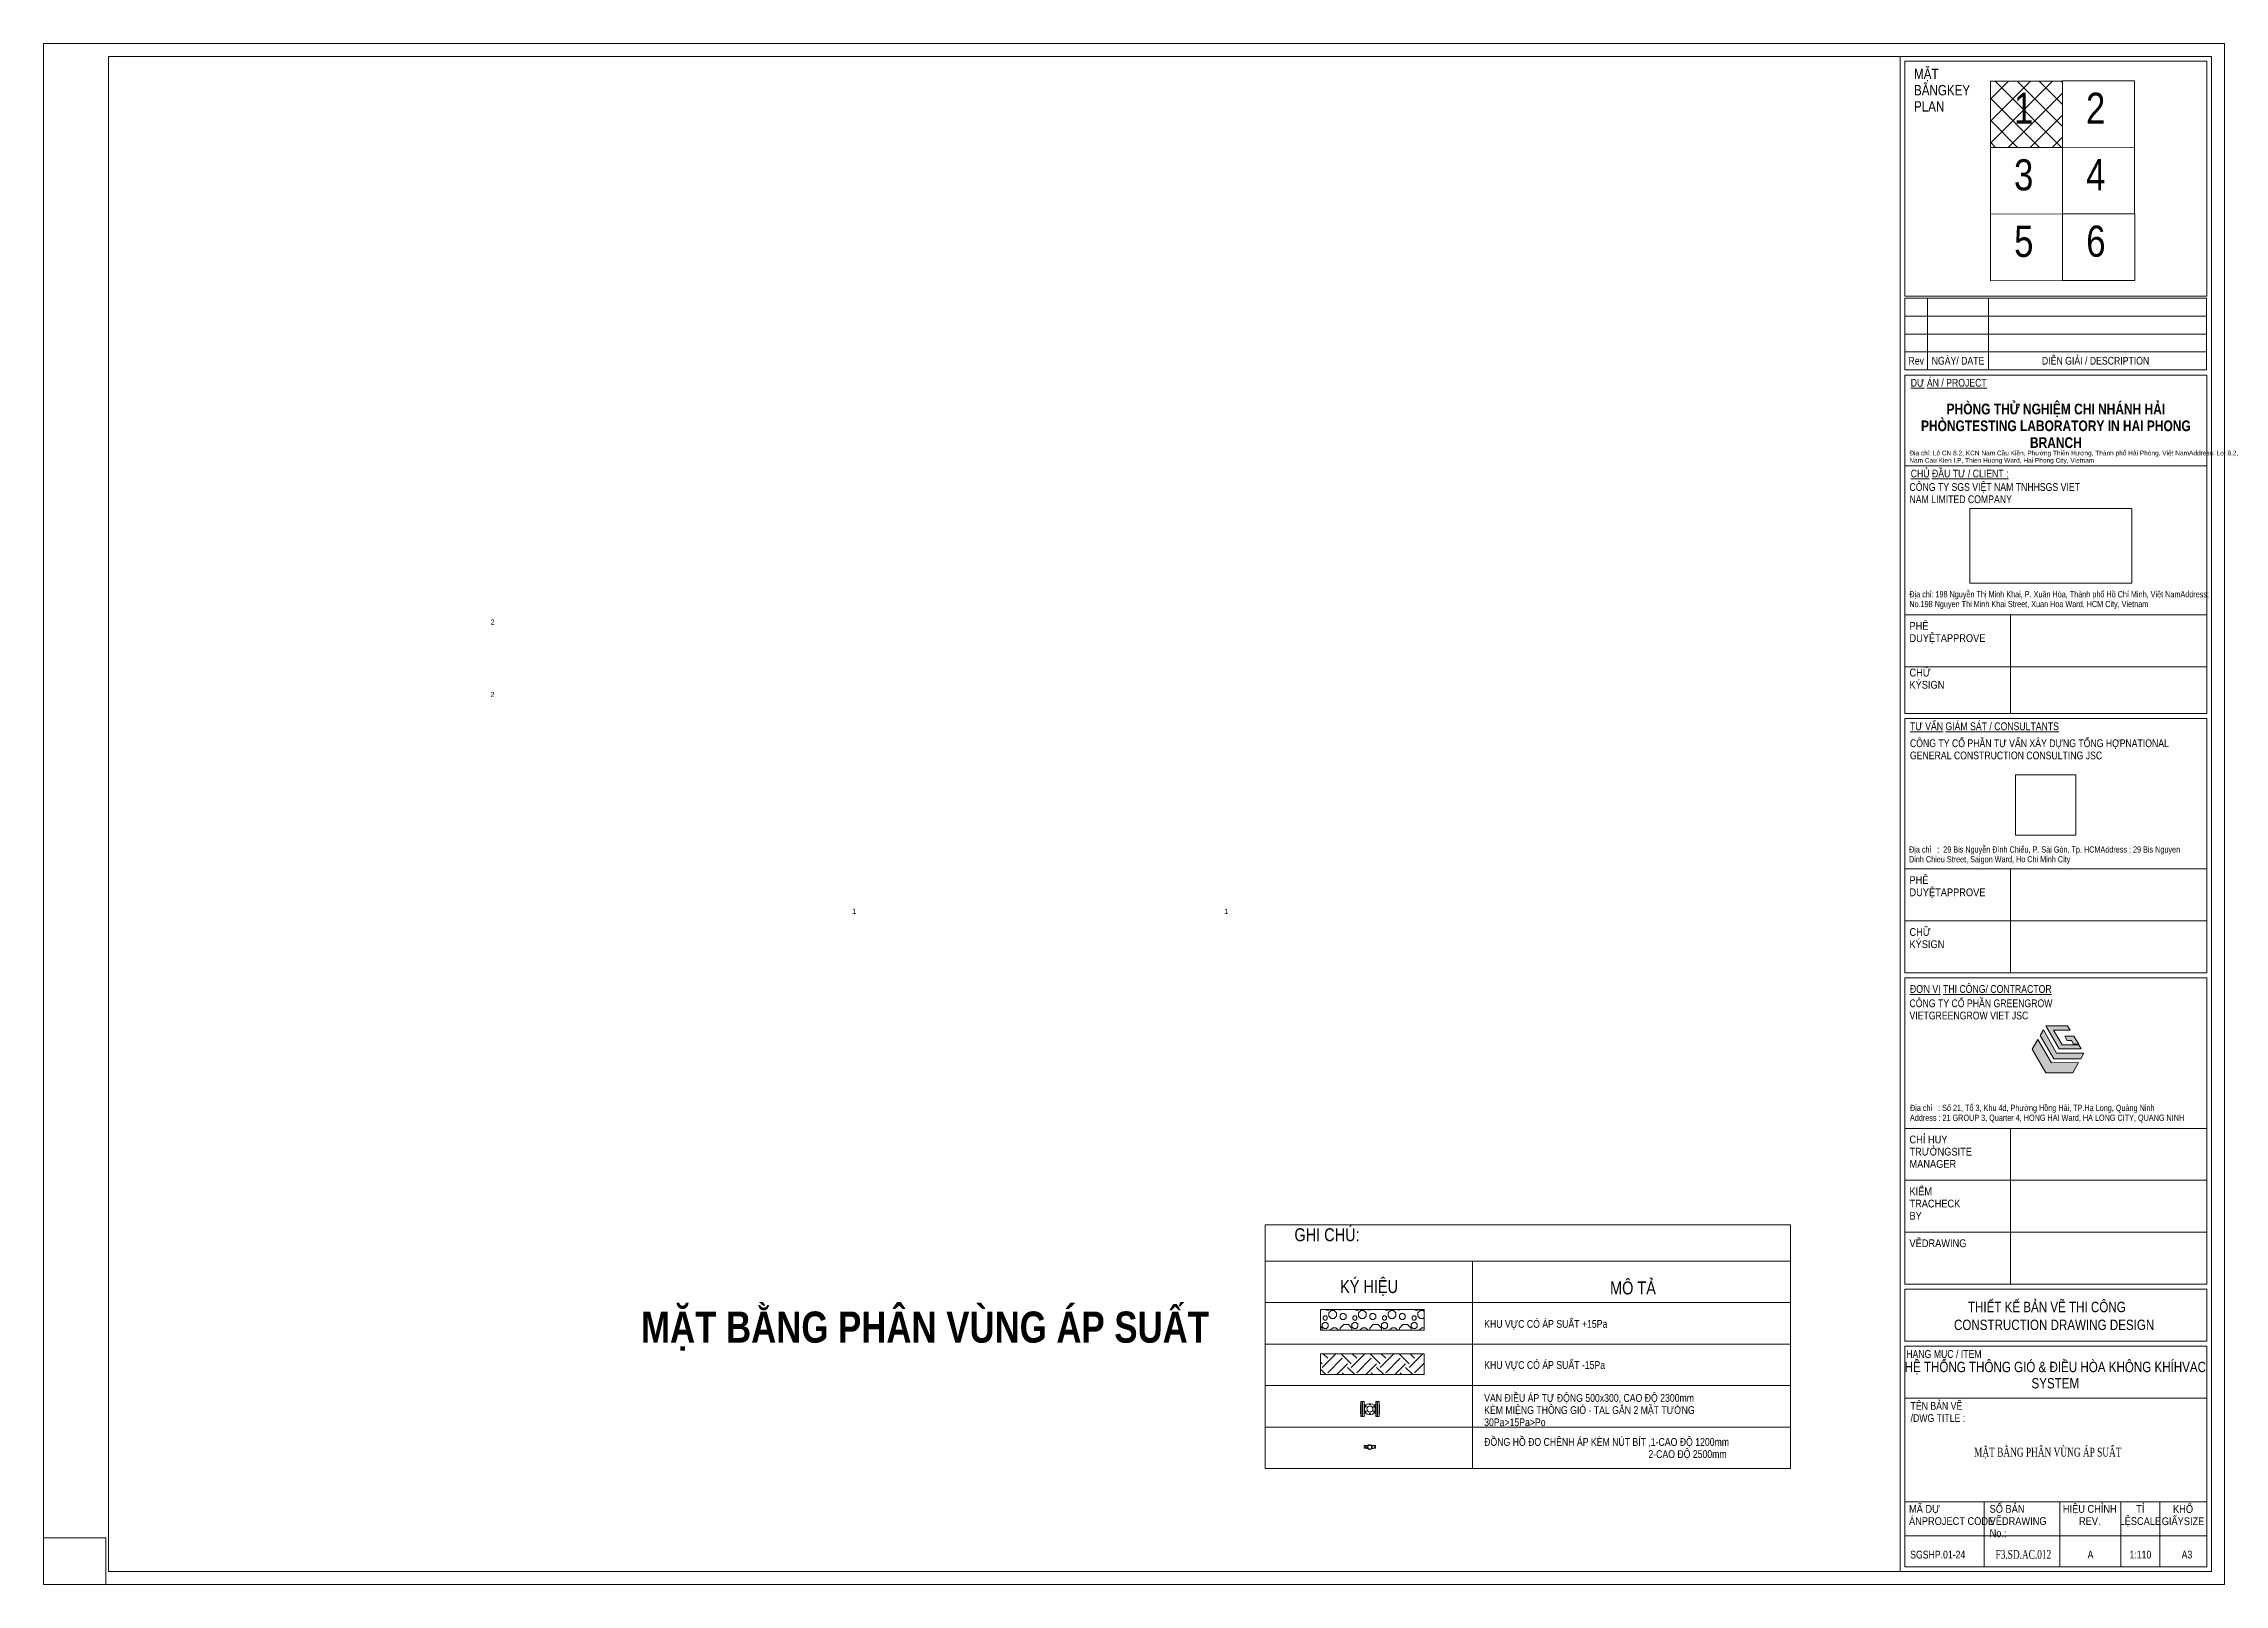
# Paper-space layout 'Layout1' of a CAD drawing. Header units: millimetres. Extents: x 0 to 421, y 0 to 297.
# The model-space entities are those that its viewports show. They can reach past a viewport. Long polylines and large blocks are cut down to what shows.
import ezdxf

# ---------------------------------------------------------------- set-up
doc = ezdxf.new("R2010")
doc.units = ezdxf.units.MM
doc.layers.add('A-DETL', color=7, linetype='Continuous', lineweight=5, true_color=0x00a600)
doc.layers.add('G-IMPT', color=7, linetype='Continuous', lineweight=9, true_color=0x007f3f)
for name, color, linetype, lineweight in [('A-DETL-GENF', 7, 'Continuous', 5), ('A-DETL-THIN', 7, 'Continuous', 9), ('G-ANNO-TEXT', 7, 'Continuous', 9), ('G-ANNO-TTLB', 7, 'Continuous', 9), ('P-PIPE', 7, 'Continuous', 5)]:
    doc.layers.add(name, color=color, linetype=linetype, lineweight=lineweight)
doc.layers.add('G-ANNO-NPLT', color=7, linetype='Continuous', plot=False)
doc.styles.add('Arial_10', font='arial.ttf', dxfattribs={"width": 0.8, "height": 0.9})
doc.styles.add('Arial_11', font='arial.ttf', dxfattribs={"width": 0.8, "height": 6})
doc.styles.add('Arial_12', font='arial.ttf', dxfattribs={"width": 0.8, "height": 1})
doc.styles.add('Arial_3', font='arial.ttf', dxfattribs={"width": 0.8, "height": 187.5})
doc.styles.add('Arial_4', font='arial.ttf', dxfattribs={"width": 0.8, "height": 112.5})
doc.styles.add('Arial_5', font='arial.ttf', dxfattribs={"width": 0.85, "height": 1.5})
doc.styles.add('Arial_6', font='arial.ttf', dxfattribs={"width": 0.8, "height": 1.5})
doc.styles.add('Arial_7', font='arial.ttf', dxfattribs={"width": 0.8, "height": 2})
doc.styles.add('Arial_8', font='arial.ttf', dxfattribs={"width": 0.8, "height": 1.5})
doc.styles.add('Arial_9', font='arial.ttf', dxfattribs={"width": 0.8, "height": 1.2})
doc.styles.add('Arial_B', font='arialbd.ttf', dxfattribs={"width": 0.8, "height": 6})
doc.styles.add('Arial_B_1', font='arialbd.ttf', dxfattribs={"width": 0.8, "height": 2.063492})
doc.styles.add('Times New Roman', font='times.ttf', dxfattribs={"width": 0.7, "height": 1.7})
picture_1 = doc.add_image_def('image1.jpg', size_in_pixel=(712, 327))
picture_2 = doc.add_image_def('image2.jpg', size_in_pixel=(2048, 2048))
pattern_1 = [(45, (16555.4, 0), (0, 419.13), [296.37, -296.37]), (45, (16476.8, 78.6), (0, 419.13), [296.37, -296.37]), (45, (16398.2, 157.17), (0, 419.13), [296.37, -296.37]), (135, (16555.4, 366.74), (-419.13, 6e-14), [296.37, -296.37]), (135, (16476.8, 288.15), (-419.13, 6e-14), [296.37, -296.37]), (135, (16398.2, 209.56), (-419.13, 6e-14), [296.37, -296.37])]
pattern_2 = [(0, (16811, 234.82), (0, 428.625), [30.614, -398.01]), (270, (16787.74, 211.55), (428.625, 3e-14), [33.82, -394.806]), (45, (16787.74, 211.55), (0, 428.626), [32.908, -573.26]), (135, (16811, 154.47), (3e-14, 428.626), [32.908, -573.26]), (0, (16811, 154.47), (0, 428.625), [30.614, -398.01]), (90, (16864.9, 177.74), (-428.625, 3e-14), [33.82, -394.806]), (45, (16841.62, 154.47), (0, 428.626), [32.908, -573.26]), (135, (16864.9, 211.55), (3e-14, 428.626), [32.908, -573.26]), (0, (16568.4, 204.76), (0, 428.625), [17.008, -411.617]), (270, (16555.5, 191.83), (428.625, 3e-14), [18.787, -409.838]), (45, (16555.5, 191.83), (0, 428.626), [18.282, -587.885]), (135, (16568.42, 160.1), (3e-14, 428.626), [18.282, -587.885]), (0, (16568.4, 160.1), (0, 428.625), [17.008, -411.617]), (90, (16598.35, 173.04), (-428.625, 3e-14), [18.787, -409.838]), (45, (16585.42, 160.1), (0, 428.626), [18.282, -587.885]), (135, (16598.35, 191.83), (3e-14, 428.626), [18.282, -587.885]), (0, (16879.1, 149.8), (0, 428.625), [44.22, -384.405]), (270, (16845.5, 116.2), (428.625, 3e-14), [48.848, -379.777]), (45, (16845.5, 116.2), (0, 428.626), [47.533, -558.634]), (135, (16879.1, 33.74), (3e-14, 428.626), [47.533, -558.634]), (0, (16879.1, 33.74), (0, 428.625), [44.22, -384.405]), (90, (16956.93, 67.36), (-428.625, 3e-14), [48.848, -379.777]), (45, (16923.32, 33.74), (0, 428.626), [47.533, -558.634]), (135, (16956.93, 116.2), (3e-14, 428.626), [47.533, -558.634]), (0, (16777.3, 407.85), (0, 428.625), [34.016, -394.61]), (270, (16751.47, 382), (428.625, 3e-14), [37.575, -391.05]), (45, (16751.47, 382), (0, 428.626), [36.563, -569.603]), (135, (16777.32, 318.56), (3e-14, 428.626), [36.563, -569.603]), (0, (16777.3, 318.56), (0, 428.625), [34.016, -394.61]), (90, (16837.2, 344.4), (-428.625, 3e-14), [37.575, -391.05]), (45, (16811.34, 318.56), (0, 428.626), [36.563, -569.603]), (135, (16837.2, 382), (3e-14, 428.626), [36.563, -569.603]), (0, (16904.4, 330.5), (0, 428.625), [42.52, -386.105]), (270, (16872.1, 298.17), (428.625, 3e-14), [46.97, -381.656]), (45, (16872.08, 298.17), (0, 428.626), [45.705, -560.463]), (135, (16904.4, 218.88), (3e-14, 428.626), [45.705, -560.463]), (0, (16904.4, 218.9), (0, 428.625), [42.52, -386.105]), (90, (16979.24, 251.2), (-428.625, 3e-14), [46.97, -381.656]), (45, (16946.92, 218.88), (0, 428.626), [45.705, -560.463]), (135, (16979.24, 298.17), (3e-14, 428.626), [45.705, -560.463]), (0, (16781.46, 73.32), (0, 428.625), [23.81, -404.814]), (270, (16763.37, 55.23), (428.625, 3e-14), [26.302, -402.323]), (45, (16763.37, 55.23), (0, 428.626), [25.594, -580.573]), (135, (16781.46, 10.82), (3e-14, 428.626), [25.594, -580.573]), (0, (16781.46, 10.82), (0, 428.625), [23.81, -404.814]), (90, (16823.37, 28.92), (-428.625, 3e-14), [26.302, -402.323]), (45, (16805.28, 10.82), (0, 428.626), [25.594, -580.573]), (135, (16823.37, 55.23), (3e-14, 428.626), [25.594, -580.573]), (0, (16631.6, 377.8), (0, 428.625), [68.03, -360.594]), (270, (16579.9, 326.1), (428.625, 3e-14), [75.152, -353.473]), (45, (16579.9, 326.08), (0, 428.626), [73.13, -533.04]), (135, (16631.62, 199.22), (3e-14, 428.626), [73.13, -533.04]), (0, (16631.6, 199.22), (0, 428.625), [68.03, -360.594]), (90, (16751.36, 250.93), (-428.625, 3e-14), [75.152, -353.473]), (45, (16699.65, 199.22), (0, 428.626), [73.13, -533.04]), (135, (16751.36, 326.08), (3e-14, 428.626), [73.13, -533.04]), (0, (16605.87, 107.8), (0, 428.625), [34.016, -394.61]), (270, (16580, 81.96), (428.625, 3e-14), [37.575, -391.05]), (45, (16580.02, 81.96), (0, 428.626), [36.563, -569.603]), (135, (16605.87, 18.52), (3e-14, 428.626), [36.563, -569.603]), (0, (16605.87, 18.52), (0, 428.625), [34.016, -394.61]), (90, (16665.74, 44.4), (-428.625, 3e-14), [37.575, -391.05]), (45, (16639.9, 18.52), (0, 428.626), [36.563, -569.603]), (135, (16665.74, 81.96), (3e-14, 428.626), [36.563, -569.603])]

# ---------------------------------------------------------------- blocks, each defined once
blk = doc.blocks.new('AK_KHUNG TÊN_A3-HVAC - FRAME-A3-KHUNG SGS - HVAC_dwg-3172898-MẶT BẰNG PHÂN VÙNG ÁP SUẤT')
at = {"layer": 'G-IMPT'}
h = blk.add_hatch(color=256, dxfattribs=at)
h.paths.add_polyline_path([(387.14, 100.55), (384.55, 105.05), (383.42, 103.19), (386.07, 98.63), (391.26, 98.63), (392.35, 100.6)])
h.paths.add_polyline_path([(393.42, 102.4), (388.16, 102.4), (385.59, 106.89), (384.95, 105.81), (387.6, 101.29), (392.82, 101.29)])
h.paths.add_polyline_path([(391.5, 105.66), (389.74, 105.65), (390.19, 104.85), (391.04, 104.85), (391.41, 104.13), (392.41, 104.13)])
h.paths.add_polyline_path([(388.66, 103.22), (386.05, 107.64), (390.28, 107.64), (390.77, 106.86), (387.57, 106.86), (389.25, 104.02), (392.44, 104.02), (392.9, 103.22)])
at = {"layer": 'G-IMPT', "color": 7}
for p, q in [((417.05, 244.46), (358.9, 244.46)), ((363.27, 235.84), (363.27, 247.91)), ((417.05, 241.01), (358.9, 241.01)), ((417.05, 237.56), (358.9, 237.56)), ((363.27, 234.11), (363.27, 235.84)), ((417.1, 215.61), (358.9, 215.61)), ((417.1, 186.9), (358.9, 186.9)), ((379.24, 167.9), (379.24, 186.9)), ((417.1, 176.9), (358.9, 176.9)), ((417.1, 137.9), (358.9, 137.9)), ((379.24, 117.9), (379.24, 137.9)), ((417.1, 127.9), (358.9, 127.9)), ((417.1, 87.9), (358.9, 87.9)), ((379.24, 57.9), (379.24, 87.9)), ((417.1, 77.9), (358.9, 77.9)), ((417.1, 67.9), (358.9, 67.9)), ((417.1, 35.9), (358.9, 35.9)), ((417.1, 15.9), (358.9, 15.9)), ((374.16, 15.9), (374.16, 3.4)), ((388.8, 15.9), (388.8, 3.4)), ((400.54, 15.9), (400.54, 3.4)), ((408.04, 3.4), (408.04, 15.9)), ((358.9, 9.34), (417.1, 9.34))]:
    blk.add_line(p, q, dxfattribs=at)
at = {"layer": 'G-IMPT', "color": 7, "flags": 128}
for points in [[(0, 294.5), (0, 297), (2.5, 297)], [(420.5, 294.5), (420.5, 297), (418, 297)], [(375.02, 234.11), (375.02, 235.84), (375.02, 247.91)], [(417.1, 117.9), (417.1, 166.9), (358.9, 166.9), (358.9, 117.9), (417.1, 117.9), (358.9, 117.9)], [(0, 2.5), (0, 0), (2.5, 0)], [(420.5, 2.5), (420.5, 0), (418, 0)]]:
    blk.add_lwpolyline(points, dxfattribs=at)
for points in [[(418, 294.5), (418, 2.5), (418, 294.5), (12.5, 294.5), (12.5, 2.5), (418, 2.5), (358, 2.5), (358, 294.5)], [(358.9, 293.6), (417.1, 293.6), (417.1, 248.33), (358.9, 248.33)], [(389.26, 276.98), (389.26, 289.81), (375.37, 289.78), (375.37, 276.95)], [(403.16, 277.01), (403.16, 289.83), (389.26, 289.81), (389.26, 276.98)], [(389.29, 264.16), (389.29, 276.98), (375.39, 276.95), (375.39, 264.13)], [(403.19, 264.18), (403.19, 277.01), (389.29, 276.98), (389.29, 264.16)], [(389.31, 251.33), (389.31, 264.16), (375.41, 264.13), (375.41, 251.3)], [(403.21, 251.36), (403.21, 264.18), (389.31, 264.16), (389.31, 251.33)], [(358.9, 247.91), (417.05, 247.91), (417.05, 234.11), (358.9, 234.11)], [(358.9, 167.9), (358.9, 233.11), (417.1, 233.11), (417.1, 167.9)], [(417.1, 57.9), (358.9, 57.9), (358.9, 116.9), (417.1, 116.9)], [(358.9, 56.9), (417.1, 56.9), (417.1, 46.9), (358.9, 46.9)], [(417.1, 3.4), (358.9, 3.4), (358.9, 45.9), (417.1, 45.9)]]:
    blk.add_lwpolyline(points, close=True, dxfattribs=at)
at = {"layer": 'G-IMPT', "flags": 128}
for points in [[(393.42, 102.4), (392.82, 101.29), (387.6, 101.29), (384.95, 105.81), (385.59, 106.89), (388.16, 102.4)], [(392.44, 104.02), (392.9, 103.22), (388.66, 103.22), (386.05, 107.64), (390.28, 107.64), (390.77, 106.86), (387.57, 106.86), (389.25, 104.02)], [(389.74, 105.65), (390.19, 104.85), (391.04, 104.85), (391.41, 104.13), (392.41, 104.13), (391.5, 105.66)], [(384.55, 105.05), (387.14, 100.55), (392.35, 100.6), (391.26, 98.63), (386.07, 98.63), (383.42, 103.19)]]:
    blk.add_lwpolyline(points, close=True, dxfattribs=at)
at = {"layer": 'G-IMPT', "color": 7, "line_spacing_factor": 0.941778}
for s, insert, char_height, width, attachment_point, style in [('M\\fArial|b0|i0|c254|p34|;\\W.8;ẶT BẰNGKEY PLAN', (360.66, 292.17), 2, 13.7607, 1, 'Arial_7'), ('1', (379.91, 287.54), 6, 4.4067, 1, 'Arial_11'), ('2', (393.81, 287.54), 6, 4.4067, 1, 'Arial_11'), ('3', (379.94, 274.71), 6, 4.4067, 1, 'Arial_11'), ('4', (393.84, 274.74), 6, 4.4067, 1, 'Arial_11'), ('5', (379.96, 261.89), 6, 4.4067, 1, 'Arial_11'), ('6', (393.86, 261.92), 6, 4.4067, 1, 'Arial_11'), ('Rev', (361.08, 236.62), 1.5, 3.5259, 2, 'Arial_6'), ('NGÀY/ DATE', (369.14, 236.62), 1.5, 12.0102, 2, 'Arial_6'), ('DI', (385.31, 236.62), 1.5, 1.9833, 1, 'Arial_6'), ('ỄN GIẢI / DESCRIPTION', (387.01, 236.62), 1.5, 22.4778, 1, 'Arial_8'), ('\\LD\\fArial|b0|i0|c254|p34|;\\W.8;Ự ÁN / PROJECT', (360.02, 232.38), 1.5, 17.3358, 1, 'Arial_6'), ('PHÒNG TH\\fArial|b1|i0|c254|p34|;\\W.8;Ử NGHIỆM CHI NHÁNH HẢI PHÒNGTESTING LABORATORY IN HAI PHONG BRANCH', (388.01, 227.6), 2.06349, 60.0867, 2, 'Arial_B_1'), ('Đ\\fArial|b0|i0|c254|p34|;\\W.8;ịa chỉ: Lô CN 8.2, KCN Nam Cầu Kiền, Phường Thiên Hương, Thành phố Hải Phòng, Việt NamAddress: Lot 8.2, Nam Cau Kien I.P, Thien Huong Ward, Hai Phong City, Vietnam', (359.75, 218.53), 0.9, 51.0158, 1, 'Arial_10'), ('\\LCH\\fArial|b0|i0|c254|p34|;\\W.8;Ủ ĐẦU TƯ / CLIENT :', (360.02, 214.88), 1.5, 22.2942, 1, 'Arial_6'), ('CÔNG TY SGS VI\\fArial|b0|i0|c254|p34|;\\W.8;ỆT NAM TNHHSGS VIET NAM LIMITED COMPANY', (359.78, 212.28), 1.5, 32.8719, 1, 'Arial_6'), ('Đ\\fArial|b0|i0|c254|p34|;\\W.8;ịa chỉ: 198 Nguyễn Thị Minh Khai, P. Xuân Hòa, Thành phố Hồ Chí Minh, Việt NamAddress: No.198 Nguyen Thi Minh Khai Street, Xuan Hoa Ward, HCM City, Vietnam', (359.75, 191.46), 1.2, 59.1187, 1, 'Arial_9'), ('PHÊ DUY\\fArial|b0|i0|c254|p34|;\\W.85;ỆTAPPROVE', (359.78, 185.51), 1.5, 12.102, 1, 'Arial_5'), ('CH\\fArial|b0|i0|c254|p34|;\\W.85;Ữ KÝSIGN', (359.78, 176.51), 1.5, 8.2639, 1, 'Arial_5'), ('\\LTƯ V\\fArial|b0|i0|c254|p34|;\\W.8;ẤN GIÁM SÁT / CONSULTANTS', (359.88, 166.16), 1.5, 33.9738, 1, 'Arial_6'), ('CÔNG TY C\\fArial|b0|i0|c254|p34|;\\W.8;Ổ PHẦN TƯ VẤN XÂY DỰNG TỔNG HỢPNATIONAL GENERAL CONSTRUCTION CONSULTING JSC', (359.87, 162.89), 1.5, 53.8806, 1, 'Arial_6'), ('Đ\\fArial|b0|i0|c254|p34|;\\W.8;ịa chỉ   :  29 Bis Nguyễn Đình Chiểu, P. Sài Gòn, Tp. HCMAddress : 29 Bis Nguyen Dinh Chieu Street, Saigon Ward, Ho Chi Minh City', (359.69, 142.26), 1.2, 53.1833, 1, 'Arial_9'), ('PHÊ DUY\\fArial|b0|i0|c254|p34|;\\W.85;ỆTAPPROVE', (359.78, 136.51), 1.5, 12.102, 1, 'Arial_5'), ('CH\\fArial|b0|i0|c254|p34|;\\W.85;Ữ KÝSIGN', (359.78, 126.51), 1.5, 8.2639, 1, 'Arial_5'), ('\\LĐƠN V\\fArial|b0|i0|c254|p34|;\\W.8;Ị THI CÔNG/ CONTRACTOR', (359.87, 115.52), 1.5, 32.3394, 1, 'Arial_6'), ('CÔNG TY C\\fArial|b0|i0|c254|p34|;\\W.8;Ổ PHẦN GREENGROW VIETGREENGROW VIET JSC', (359.78, 112.76), 1.5, 37.4997, 1, 'Arial_6'), ('Đ\\fArial|b0|i0|c254|p34|;\\W.8;ịa chỉ   : Số 21, Tổ 3, Khu 4d, Phường Hồng Hải, TP.Hạ Long, Quảng Ninh', (359.87, 92.45), 1.2, 53.58, 1, 'Arial_9'), ('Address : 21 GROUP 3, Quarter 4, HONG HAI Ward, HA LONG CITY, QUANG NINH', (359.87, 90.55), 1.2, 60.1177, 1, 'Arial_9'), ('CH\\fArial|b0|i0|c254|p34|;\\W.85;Ỉ HUY TRƯỞNGSITE MANAGER', (359.78, 86.51), 1.5, 18.7682, 1, 'Arial_5'), ('KI\\fArial|b0|i0|c254|p34|;\\W.85;ỂM TRACHECK BY', (359.78, 76.51), 1.5, 10.8165, 1, 'Arial_5'), ('V\\fArial|b0|i0|c254|p34|;\\W.85;ẼDRAWING', (359.78, 66.51), 1.5, 10.1187, 1, 'Arial_5'), ('THI\\fArial|b0|i0|c254|p34|;\\W.8;ẾT KẾ BẢN VẼ THI CÔNG', (386.26, 54.47), 2, 35.9933, 2, 'Arial_7'), ('CONSTRUCTION DRAWING DESIGN', (387.67, 51.03), 2, 45.6894, 2, 'Arial_7'), ('H\\fArial|b0|i0|c254|p34|;\\W.8;Ệ THỐNG THÔNG GIÓ & ĐIỀU HÒA KHÔNG KHÍHVAC SYSTEM', (387.9, 42.91), 2, 61.164, 2, 'Arial_7'), ('H\\fArial|b0|i0|c254|p34|;\\W.8;ẠNG MỤC / ITEM', (359.16, 45.16), 1.5, 17.1889, 1, 'Arial_6'), ('TÊN B\\fArial|b0|i0|c254|p34|;\\W.8;ẢN VẼ /DWG TITLE :', (359.99, 35.16), 1.5, 12.8917, 1, 'Arial_6'), ('MÃ D\\fArial|b0|i0|c254|p34|;\\W.85;Ự ÁNPROJECT CODE', (359.69, 15.3), 1.5, 16.4911, 1, 'Arial_5'), ('S\\fArial|b0|i0|c254|p34|;\\W.85;Ố BẢN VẼDRAWING No.:', (375.23, 15.3), 1.5, 14.5812, 1, 'Arial_5'), ('HI\\fArial|b0|i0|c254|p34|;\\W.85;ỆU CHỈNH REV.', (394.55, 15.3), 1.5, 12.3224, 2, 'Arial_5'), ('T\\fArial|b0|i0|c254|p34|;\\W.85;Ỉ LỆSCALE', (404.29, 15.3), 1.5, 6.9417, 2, 'Arial_5'), ('KH\\fArial|b0|i0|c254|p34|;\\W.85;Ổ GIẤYSIZE', (412.53, 15.28), 1.5, 10.2105, 2, 'Arial_5'), ('SGSHP.01-24', (365.23, 6.49), 1.5, 12.5611, 2, 'Arial_6'), ('A', (394.68, 6.49), 1.5, 1.3222, 2, 'Arial_6'), ('1:110', (404.31, 6.49), 1.5, 4.9583, 2, 'Arial_6'), ('A3', (413.28, 6.49), 1.5, 2.4241, 2, 'Arial_6')]:
    blk.add_mtext(s, dxfattribs=dict(at, insert=insert, char_height=char_height, width=width, attachment_point=attachment_point, style=style))
blk = doc.blocks.new('AK_KHUNG TÊN_A3-HVAC - AK_KHUNG TÊN_A3-HVAC-3080137-MẶT BẰNG PHÂN VÙNG ÁP SUẤT')
at = {"layer": 'G-IMPT'}
h = blk.add_hatch(dxfattribs=at)
h.set_pattern_fill('FP_3', style=0, pattern_type=2)
h.set_pattern_definition([(45, (0, 0), (-2.12132, 2.12132), []), (135, (0, 0), (-2.12132, -2.12132), [])])
h.paths.add_polyline_path([(389.29, 289.78), (389.29, 276.98), (375.37, 276.98), (375.37, 289.78)])
at = {"layer": 'G-ANNO-TTLB'}
for p, q in [((2.5, 297), (0, 297)), ((0, 297), (0, 0)), ((418, 297), (2.5, 297)), ((418, 294.5), (12.5, 294.5)), ((12.5, 294.5), (12.5, 2.5)), ((418, 2.5), (418, 294.5)), ((420.5, 0), (420.5, 297)), ((389.29, 289.78), (375.37, 289.78)), ((375.37, 289.78), (375.37, 276.98)), ((389.29, 276.98), (389.29, 289.78)), ((375.37, 276.98), (389.29, 276.98)), ((0, 0), (420.5, 0)), ((12.5, 2.5), (418, 2.5))]:
    blk.add_line(p, q, dxfattribs=at)
blk.add_blockref('AK_KHUNG TÊN_A3-HVAC - FRAME-A3-KHUNG SGS - HVAC_dwg-3172898-MẶT BẰNG PHÂN VÙNG ÁP SUẤT', (0, 0))
image = blk.add_image(picture_1, insert=(371.39, 193.01), size_in_units=(31.27, 14.36), dxfattribs=at)
image.dxf.flags = 7
image = blk.add_image(picture_2, insert=(380.22, 144.4), size_in_units=(11.66, 11.66), dxfattribs=at)
image.dxf.flags = 7
blk = doc.blocks.new('Family - ___-3220646-GHI CHÚ PHÂN VÙNG ÁP SUẤT')
at = {"layer": 'P-PIPE'}
for p, q in [((3821.22, -2229.98), (3800.22, -2229.98)), ((3800.22, -2229.98), (3800.22, -2249.98)), ((3821.22, -2229.98), (3859.01, -2228.37)), ((3821.22, -2229.98), (3859.01, -2228.37)), ((3858.24, -2229.14), (3821.22, -2229.98)), ((3821.22, -2249.98), (3821.22, -2229.98)), ((3855.01, -2232.37), (3821.22, -2229.98)), ((3906.43, -2228.37), (3944.22, -2229.98)), ((3944.22, -2229.98), (3907.19, -2229.14)), ((3944.22, -2229.98), (3910.42, -2232.37)), ((3965.22, -2229.98), (3944.22, -2229.98)), ((3944.22, -2229.98), (3944.22, -2249.98)), ((3965.22, -2249.98), (3965.22, -2229.98)), ((3836.61, -2247.28), (3835.11, -2252.48)), ((3839.61, -2247.28), (3836.61, -2247.28)), ((3841.11, -2252.48), (3839.61, -2247.28)), ((3839.61, -2247.28), (3844.81, -2247.28)), ((3849.06, -2247.48), (3843.31, -2247.48)), ((3844.81, -2247.28), (3846.31, -2252.48)), ((3917.72, -2244.98), (3909.17, -2244.98)), ((3909.17, -2244.98), (3909.17, -2264.98)), ((3917.72, -2264.98), (3917.72, -2244.98)), ((3800.22, -2249.98), (3800.22, -2269.98)), ((3821.22, -2269.98), (3821.22, -2249.98)), ((3835.11, -2252.48), (3836.61, -2257.67)), ((3839.61, -2257.67), (3841.11, -2252.48)), ((3841.11, -2252.48), (3846.31, -2252.48)), ((3846.31, -2252.48), (3844.81, -2257.67)), ((3944.22, -2249.98), (3944.22, -2269.98)), ((3965.22, -2269.98), (3965.22, -2249.98)), ((3836.61, -2257.67), (3839.61, -2257.67)), ((3839.61, -2257.67), (3844.81, -2257.67)), ((3843.31, -2257.48), (3849.06, -2257.48)), ((3909.17, -2264.98), (3917.72, -2264.98)), ((3800.22, -2269.98), (3821.22, -2269.98)), ((3857.45, -2275.02), (3821.22, -2269.98)), ((3857.45, -2275.02), (3821.22, -2269.98)), ((3856.64, -2274.21), (3821.22, -2269.98)), ((3853.24, -2270.81), (3821.22, -2269.98)), ((3944.22, -2269.98), (3907.98, -2275.02)), ((3944.22, -2269.98), (3908.8, -2274.21)), ((3944.22, -2269.98), (3912.68, -2270.8)), ((3944.22, -2269.98), (3965.22, -2269.98)), ((3919.94, -2273.36), (3931.7, -2271.72))]:
    blk.add_line(p, q, dxfattribs=at)
for radius, start, end in [(35, 12.8571, 180), (30.5, 15.0607, 180), (27.5, 0, 180), (35, 180, 338.5714), (30.5, 180, 334.8988), (27.5, 180, 0)]:
    blk.add_arc((3882.72, -2252.48), radius, start, end, dxfattribs=at)
blk = doc.blocks.new('Family - ___-3220820-GHI CHÚ PHÂN VÙNG ÁP SUẤT')
at = {"layer": 'P-PIPE'}
for p, q in [((3773.38, -1592.1), (3751.98, -1592.1)), ((3751.98, -1592.1), (3751.98, -1702.1)), ((3773.38, -1592.1), (3773.38, -1702.1)), ((3799.78, -1592.1), (3778.38, -1592.1)), ((3778.38, -1702.1), (3778.38, -1592.1)), ((3799.78, -1702.1), (3799.78, -1592.1)), ((3991.35, -1592.1), (3969.95, -1592.1)), ((3969.95, -1702.1), (3969.95, -1592.1)), ((3991.35, -1592.1), (3991.35, -1702.1)), ((4017.75, -1592.1), (3996.35, -1592.1)), ((3996.35, -1702.1), (3996.35, -1592.1)), ((4017.75, -1592.1), (4017.75, -1702.1)), ((3775.88, -1623.5), (3773.38, -1623.5)), ((3775.88, -1623.5), (3775.88, -1702.1)), ((3778.38, -1623.5), (3775.88, -1623.5)), ((3775.88, -1702.1), (3775.88, -1623.5)), ((3900.35, -1624.67), (3869.38, -1624.67)), ((3993.85, -1623.5), (3991.35, -1623.5)), ((3996.35, -1623.5), (3993.85, -1623.5)), ((3993.85, -1702.1), (3993.85, -1623.5)), ((3993.85, -1623.5), (3993.85, -1702.1)), ((3881.14, -1625.96), (3877.41, -1632.41)), ((3888.59, -1625.96), (3881.14, -1625.96)), ((3892.31, -1632.41), (3888.59, -1625.96)), ((3751.98, -1634.6), (3747.2, -1634.6)), ((3747.2, -1634.6), (3747.2, -1702.1)), ((3803.36, -1634.6), (3799.78, -1634.6)), ((3803.36, -1702.1), (3803.36, -1634.6)), ((3877.41, -1632.41), (3881.14, -1638.86)), ((3888.59, -1638.86), (3892.31, -1632.41)), ((3969.95, -1634.6), (3966.36, -1634.6)), ((3966.36, -1702.1), (3966.36, -1634.6)), ((4022.53, -1634.6), (4017.75, -1634.6)), ((4022.53, -1634.6), (4022.53, -1702.1)), ((3803.36, -1641.6), (3827.17, -1641.6)), ((3881.14, -1638.86), (3888.59, -1638.86)), ((3942.56, -1641.6), (3966.36, -1641.6)), ((3803.36, -1650.42), (3819.74, -1650.42)), ((3949.99, -1650.42), (3966.36, -1650.42)), ((3875.12, -1659.13), (3872.2, -1659.86)), ((3885.62, -1657.95), (3883.09, -1658.09)), ((3897.79, -1659.97), (3895.8, -1659.29)), ((3820.79, -1660.8), (3817.07, -1667.25)), ((3828.24, -1660.8), (3820.79, -1660.8)), ((3831.97, -1667.25), (3828.24, -1660.8)), ((3908.18, -1664.69), (3905.52, -1663.17)), ((3941.49, -1660.8), (3937.76, -1667.25)), ((3948.94, -1660.8), (3941.49, -1660.8)), ((3952.66, -1667.25), (3948.94, -1660.8)), ((3817.07, -1667.25), (3820.79, -1673.71)), ((3828.24, -1673.71), (3831.97, -1667.25)), ((3854.46, -1670.14), (3853.29, -1671.38)), ((3916.39, -1671.12), (3915.03, -1669.95)), ((3937.76, -1667.25), (3941.49, -1673.71)), ((3948.94, -1673.71), (3952.66, -1667.25)), ((3820.79, -1673.71), (3828.24, -1673.71)), ((3941.49, -1673.71), (3948.94, -1673.71)), ((3847.66, -1678.52), (3846.35, -1680.6)), ((3923.88, -1681.66), (3922.64, -1679.28)), ((3807.44, -1686.61), (3807.44, -1717.58)), ((3962.29, -1717.58), (3962.29, -1686.61)), ((3927.76, -1691.85), (3926.92, -1689)), ((3747.2, -1769.6), (3747.2, -1702.1)), ((3751.98, -1812.1), (3751.98, -1702.1)), ((3773.38, -1702.1), (3773.38, -1812.1)), ((3775.88, -1702.1), (3775.88, -1780.7)), ((3775.88, -1780.7), (3775.88, -1702.1)), ((3778.38, -1812.1), (3778.38, -1702.1)), ((3799.78, -1702.1), (3799.78, -1812.1)), ((3803.36, -1702.1), (3803.36, -1769.6)), ((3966.36, -1702.1), (3966.36, -1769.6)), ((3969.95, -1702.1), (3969.95, -1812.1)), ((3991.35, -1702.1), (3991.35, -1812.1)), ((3993.85, -1780.7), (3993.85, -1702.1)), ((3993.85, -1702.1), (3993.85, -1780.7)), ((3996.35, -1812.1), (3996.35, -1702.1)), ((4017.75, -1812.1), (4017.75, -1702.1)), ((4022.53, -1769.6), (4022.53, -1702.1)), ((3841.97, -1712.34), (3842.81, -1715.19)), ((3845.85, -1722.53), (3847.09, -1724.92)), ((3922.07, -1725.67), (3923.56, -1723.3)), ((3820.79, -1730.48), (3817.07, -1736.94)), ((3828.24, -1730.48), (3820.79, -1730.48)), ((3831.97, -1736.94), (3828.24, -1730.48)), ((3915.27, -1734.05), (3917.25, -1731.94)), ((3941.49, -1730.48), (3937.76, -1736.94)), ((3948.94, -1730.48), (3941.49, -1730.48)), ((3952.66, -1736.94), (3948.94, -1730.48)), ((3817.07, -1736.94), (3820.79, -1743.39)), ((3828.24, -1743.39), (3831.97, -1736.94)), ((3853.34, -1733.07), (3854.7, -1734.24)), ((3937.76, -1736.94), (3941.49, -1743.39)), ((3948.94, -1743.39), (3952.66, -1736.94)), ((3820.79, -1743.39), (3828.24, -1743.39)), ((3861.55, -1739.5), (3864.21, -1741.02)), ((3941.49, -1743.39), (3948.94, -1743.39)), ((3871.94, -1744.22), (3873.93, -1744.9)), ((3884.11, -1746.24), (3886.64, -1746.1)), ((3894.61, -1745.06), (3897.53, -1744.33)), ((3819.74, -1753.77), (3803.36, -1753.77)), ((3966.36, -1753.77), (3949.99, -1753.77)), ((3803.36, -1762.6), (3827.17, -1762.6)), ((3881.14, -1765.33), (3877.41, -1771.78)), ((3888.59, -1765.33), (3881.14, -1765.33)), ((3892.31, -1771.78), (3888.59, -1765.33)), ((3942.56, -1762.6), (3966.36, -1762.6)), ((3747.2, -1769.6), (3751.98, -1769.6)), ((3799.78, -1769.6), (3803.36, -1769.6)), ((3966.36, -1769.6), (3969.95, -1769.6)), ((4017.75, -1769.6), (4022.53, -1769.6)), ((3877.41, -1771.78), (3881.14, -1778.23)), ((3888.59, -1778.23), (3892.31, -1771.78)), ((3773.38, -1780.7), (3775.88, -1780.7)), ((3775.88, -1780.7), (3778.38, -1780.7)), ((3869.38, -1779.52), (3900.35, -1779.52)), ((3881.14, -1778.23), (3888.59, -1778.23)), ((3991.35, -1780.7), (3993.85, -1780.7)), ((3993.85, -1780.7), (3996.35, -1780.7)), ((3751.98, -1812.1), (3773.38, -1812.1)), ((3778.38, -1812.1), (3799.78, -1812.1)), ((3969.95, -1812.1), (3991.35, -1812.1)), ((3996.35, -1812.1), (4017.75, -1812.1))]:
    blk.add_line(p, q, dxfattribs=at)
for centre, radius, start, end in [((3869.38, -1686.61), 61.94, 90, 180), ((3900.35, -1686.61), 61.94, 360, 90), ((3884.86, -1632.41), 3.87, 0, 180), ((3884.86, -1632.41), 3.87, 180, 360), ((3884.86, -1702.1), 44.24, 0, 180), ((3824.52, -1667.25), 3.87, 60, 240), ((3824.52, -1667.25), 3.87, 240, 60), ((3945.21, -1667.25), 3.87, 120, 300), ((3945.21, -1667.25), 3.87, 300, 120), ((3884.86, -1702.1), 44.24, 180, 0), ((3869.38, -1717.58), 61.94, 180, 270), ((3900.35, -1717.58), 61.94, 270, 360), ((3824.52, -1736.94), 3.87, 120, 300), ((3824.52, -1736.94), 3.87, 300, 120), ((3945.21, -1736.94), 3.87, 60, 240), ((3945.21, -1736.94), 3.87, 240, 60), ((3884.86, -1771.78), 3.87, 0, 180), ((3884.86, -1771.78), 3.87, 180, 0)]:
    blk.add_arc(centre, radius, start, end, dxfattribs=at)

msp = doc.modelspace()

# ---------------------------------------------------------------- hatches: boundary and pattern name
at = {"layer": 'A-DETL-GENF', "true_color": 0x00ff00}
h = msp.add_hatch(dxfattribs=at)
h.set_pattern_fill('FP_2', color=3, style=0, pattern_type=2)
h.set_pattern_definition(pattern_2)
h.paths.add_polyline_path([(21224.91, -563.85), (21224.91, -263.85), (19724.91, -263.85), (19724.91, -563.85)])
h = msp.add_hatch(dxfattribs=at)
h.set_pattern_fill('FP_2', color=3, style=0, pattern_type=2)
h.set_pattern_definition(pattern_2)
h.paths.add_polyline_path([(21224.91, -563.85), (21224.91, -263.85), (19724.91, -263.85), (19724.91, -563.85)])
at = {"layer": 'A-DETL-GENF', "true_color": 0xff0000}
h = msp.add_hatch(dxfattribs=at)
h.set_pattern_fill('FP_1', color=1, style=0, pattern_type=2)
h.set_pattern_definition(pattern_1)
h.paths.add_polyline_path([(20824.38, -1203.85), (21224.91, -1203.85), (21224.91, -903.85), (19724.91, -903.85), (19724.91, -1203.85), (20573.14, -1203.85)])
h = msp.add_hatch(dxfattribs=at)
h.set_pattern_fill('FP_1', color=1, style=0, pattern_type=2)
h.set_pattern_definition(pattern_1)
h.paths.add_polyline_path([(20824.38, -1203.85), (21224.91, -1203.85), (21224.91, -903.85), (19724.91, -903.85), (19724.91, -1203.85), (20573.14, -1203.85)])

# ---------------------------------------------------------------- linework, layer by layer
at = {"layer": 'A-DETL', "color": 7}
for p, q in [((18924.91, 436.15), (26524.91, 436.15)), ((18924.91, -2563.85), (18924.91, 436.15)), ((21924.91, -2563.85), (21924.91, 436.15)), ((26524.91, 436.15), (26524.91, -2563.85)), ((18924.91, -163.85), (26524.91, -163.85)), ((18924.91, -763.85), (26524.91, -763.85)), ((18924.91, -1363.85), (26524.91, -1363.85)), ((18924.91, -1963.85), (26524.91, -1963.85)), ((18924.91, -2563.85), (26524.91, -2563.85)), ((18924.91, -2563.85), (26524.91, -2563.85))]:
    msp.add_line(p, q, dxfattribs=at)
at = {"layer": 'A-DETL-THIN', "lineweight": 15}
for p, q in [((21224.91, -263.85), (19724.91, -263.85)), ((19724.91, -263.85), (19724.91, -563.85)), ((21224.91, -563.85), (21224.91, -263.85)), ((19724.91, -563.85), (21224.91, -563.85)), ((21224.91, -903.85), (19724.91, -903.85)), ((19724.91, -903.85), (19724.91, -1203.85)), ((21224.91, -1203.85), (21224.91, -903.85)), ((19724.91, -1203.85), (21224.91, -1203.85))]:
    msp.add_line(p, q, dxfattribs=at)

# ---------------------------------------------------------------- block references
at = {"layer": 'P-PIPE'}
for name in ['Family - ___-3220820-GHI CHÚ PHÂN VÙNG ÁP SUẤT', 'Family - ___-3220646-GHI CHÚ PHÂN VÙNG ÁP SUẤT']:
    msp.add_blockref(name, (16555.39, 0), dxfattribs=at)

# ---------------------------------------------------------------- texts
at = {"layer": 'G-ANNO-TEXT', "line_spacing_factor": 0.936439}
for s, insert, char_height, width, attachment_point, style in [('\\pxt4.064,8.128,12.192,16.256,20.32,24.384,28.448,32.512,36.576,40.64,44.704,48.768,52.832,56.896,60.96,65.024,69.088,73.152,77.216,81.28,85.344,89.408,93.472,97.536,101.6,105.664,109.728,113.792,117.856,121.92,125.984,130.048;{GHI CHÚ:}', (19348.48, 911.9), 187.5, 958.086, 1, 'Arial_3'), ('\\pxqc,t4.064,8.128,12.192,16.256,20.32,24.384,28.448,32.512,36.576,40.64,44.704,48.768,52.832,56.896,60.96,65.024,69.088,73.152,77.216,81.28,85.344,89.408,93.472,97.536,101.6,105.664,109.728,113.792,117.856,121.92,125.984,130.048;{KÝ HIỆU}', (20427.6, 47.44), 187.5, 3008.4, 5, 'Arial_3'), ('\\pxqc,t4.064,8.128,12.192,16.256,20.32,24.384,28.448,32.512,36.576,40.64,44.704,48.768,52.832,56.896,60.96,65.024,69.088,73.152,77.216,81.28,85.344,89.408,93.472,97.536,101.6,105.664,109.728,113.792,117.856,121.92,125.984,130.048;{MÔ TẢ}', (24244.65, 47.44), 187.5, 2635.2, 5, 'Arial_3'), ('\\pxt6.77333,13.54667,20.32,27.09333,33.86667,40.64,47.41333,54.18667,60.96,67.73333,74.50667,81.28,88.05333,94.82667,101.6,108.37333,115.14667,121.92,128.69333,135.46667,142.24,149.01333,155.78667,162.56,169.33333,176.10667,182.88,189.65333,196.42667,203.2,209.97333,216.74667;{KHU VỰC CÓ ÁP SUẤT +15Pa}', (22092.82, -483.6), 112.5, 2000.4, 4, 'Arial_4'), ('\\pxt6.77333,13.54667,20.32,27.09333,33.86667,40.64,47.41333,54.18667,60.96,67.73333,74.50667,81.28,88.05333,94.82667,101.6,108.37333,115.14667,121.92,128.69333,135.46667,142.24,149.01333,155.78667,162.56,169.33333,176.10667,182.88,189.65333,196.42667,203.2,209.97333,216.74667;{KHU VỰC CÓ ÁP SUẤT -15Pa}', (22092.82, -1078.07), 112.5, 1980.6, 4, 'Arial_4'), ('\\pxt6.77333,13.54667,20.32,27.09333,33.86667,40.64,47.41333,54.18667,60.96,67.73333,74.50667,81.28,88.05333,94.82667,101.6,108.37333,115.14667,121.92,128.69333,135.46667,142.24,149.01333,155.78667,162.56,169.33333,176.10667,182.88,189.65333,196.42667,203.2,209.97333,216.74667;{VAN ĐIỀU ÁP TỰ ĐỘNG 500x300, CAO ĐỘ 2300mm^JKÈM MIỆNG THÔNG GIÓ - TAL GẮN 2 MẶT TƯỜNG^J30Pa>15Pa>Po}', (22092.82, -1718.07), 112.5, 3246.6, 4, 'Arial_4'), ('\\pxt6.77333,13.54667,20.32,27.09333,33.86667,40.64,47.41333,54.18667,60.96,67.73333,74.50667,81.28,88.05333,94.82667,101.6,108.37333,115.14667,121.92,128.69333,135.46667,142.24,149.01333,155.78667,162.56,169.33333,176.10667,182.88,189.65333,196.42667,203.2,209.97333,216.74667;{ĐỒNG HỒ ĐO CHÊNH ÁP KÈM NÚT BÍT ,1-CAO ĐỘ 1200mm \\P                                                                    2-CAO ĐỘ 2500mm}', (22092.82, -2278.07), 112.5, 4198.8, 4, 'Arial_4')]:
    msp.add_mtext(s, dxfattribs=dict(at, insert=insert, char_height=char_height, width=width, attachment_point=attachment_point, style=style))

psp = doc.layouts.get("Layout1")

# ---------------------------------------------------------------- block references
at = {"layer": 'G-ANNO-TTLB'}
psp.add_blockref('AK_KHUNG TÊN_A3-HVAC - AK_KHUNG TÊN_A3-HVAC-3080137-MẶT BẰNG PHÂN VÙNG ÁP SUẤT', (0, 0), dxfattribs=at)

# ---------------------------------------------------------------- texts
at = {"layer": 'G-ANNO-TEXT', "color": 1, "true_color": 0xff0000, "char_height": 1, "width": 0.792, "attachment_point": 1, "line_spacing_factor": 0.936439, "style": 'Arial_12'}
for s, insert in [('\\pxt10.16,20.32,30.48,40.64,50.8,60.96,71.12,81.28,91.44,101.6,111.76,121.92,132.08,142.24,152.4,162.56,172.72,182.88,193.04,203.2,213.36,223.52,233.68,243.84,254,264.16,274.32,284.48,294.64,304.8,314.96,325.12;{2}', (86.18, 186)), ('\\pxt10.16,20.32,30.48,40.64,50.8,60.96,71.12,81.28,91.44,101.6,111.76,121.92,132.08,142.24,152.4,162.56,172.72,182.88,193.04,203.2,213.36,223.52,233.68,243.84,254,264.16,274.32,284.48,294.64,304.8,314.96,325.12;{2}', (86.18, 172.04)), ('\\pxt10.16,20.32,30.48,40.64,50.8,60.96,71.12,81.28,91.44,101.6,111.76,121.92,132.08,142.24,152.4,162.56,172.72,182.88,193.04,203.2,213.36,223.52,233.68,243.84,254,264.16,274.32,284.48,294.64,304.8,314.96,325.12;{1}', (155.92, 130.24)), ('\\pxt10.16,20.32,30.48,40.64,50.8,60.96,71.12,81.28,91.44,101.6,111.76,121.92,132.08,142.24,152.4,162.56,172.72,182.88,193.04,203.2,213.36,223.52,233.68,243.84,254,264.16,274.32,284.48,294.64,304.8,314.96,325.12;{1}', (227.65, 130.24))]:
    psp.add_mtext(s, dxfattribs=dict(at, insert=insert))
at = {"layer": 'G-ANNO-TTLB'}
for s, insert, char_height, width, attachment_point, line_spacing_factor, style in [('\\pxt1.69333,3.38667,5.08,6.77333,8.46667,10.16,11.85333,13.54667,15.24,16.93333,18.62667,20.32,22.01333,23.70667,25.4,27.09333,28.78667,30.48,32.17334,33.86667,35.56,37.25334,38.94667,40.64,42.33334,44.02667,45.72,47.41334,49.10667,50.8,52.49334,54.18667;{MẶT BẰNG PHÂN VÙNG ÁP SUẤT}', (115.2, 48.81), 6, 110.176, 4, 0.936439, 'Arial_B'), ('\\pxqc,t5.22941,10.45882,15.68824,20.91765,26.14706,31.37647,36.60588,41.83529,47.06471,52.29412,57.52353,62.75294,67.98235,73.21176,78.44118,83.67059,88.9,94.12941,99.35882,104.58824,109.81765,115.04706,120.27647,125.50588,130.73529,135.96471,141.19412,146.42353,151.65294,156.88235,162.11176,167.34118;{MẶT BẰNG PHÂN VÙNG ÁP SUẤT}', (386.45, 25.27), 1.7, 29.078, 5, 1.003553, 'Times New Roman'), ('\\pxqc,t5.22941,10.45882,15.68824,20.91765,26.14706,31.37647,36.60588,41.83529,47.06471,52.29412,57.52353,62.75294,67.98235,73.21176,78.44118,83.67059,88.9,94.12941,99.35882,104.58824,109.81765,115.04706,120.27647,125.50588,130.73529,135.96471,141.19412,146.42353,151.65294,156.88235,162.11176,167.34118;{F3.SD.AC.012}', (381.74, 5.76), 1.7, 11.116, 5, 1.003553, 'Times New Roman')]:
    psp.add_mtext(s, dxfattribs=dict(at, insert=insert, char_height=char_height, width=width, attachment_point=attachment_point, line_spacing_factor=line_spacing_factor, style=style))

# ---------------------------------------------------------------- viewports
at = {"layer": '0'}
psp.add_viewport(center=(6, 4.5), size=(12, 9), view_center_point=(6, 4.5), view_height=12, dxfattribs=at)
at = {"layer": 'G-ANNO-NPLT'}
psp.add_viewport(center=(286.2, 45.81), size=(101.33, 47.0049), view_center_point=(22724.91, -801.17), view_height=3525.3702, status=3, dxfattribs=at)

doc.saveas('drawing.dxf')
